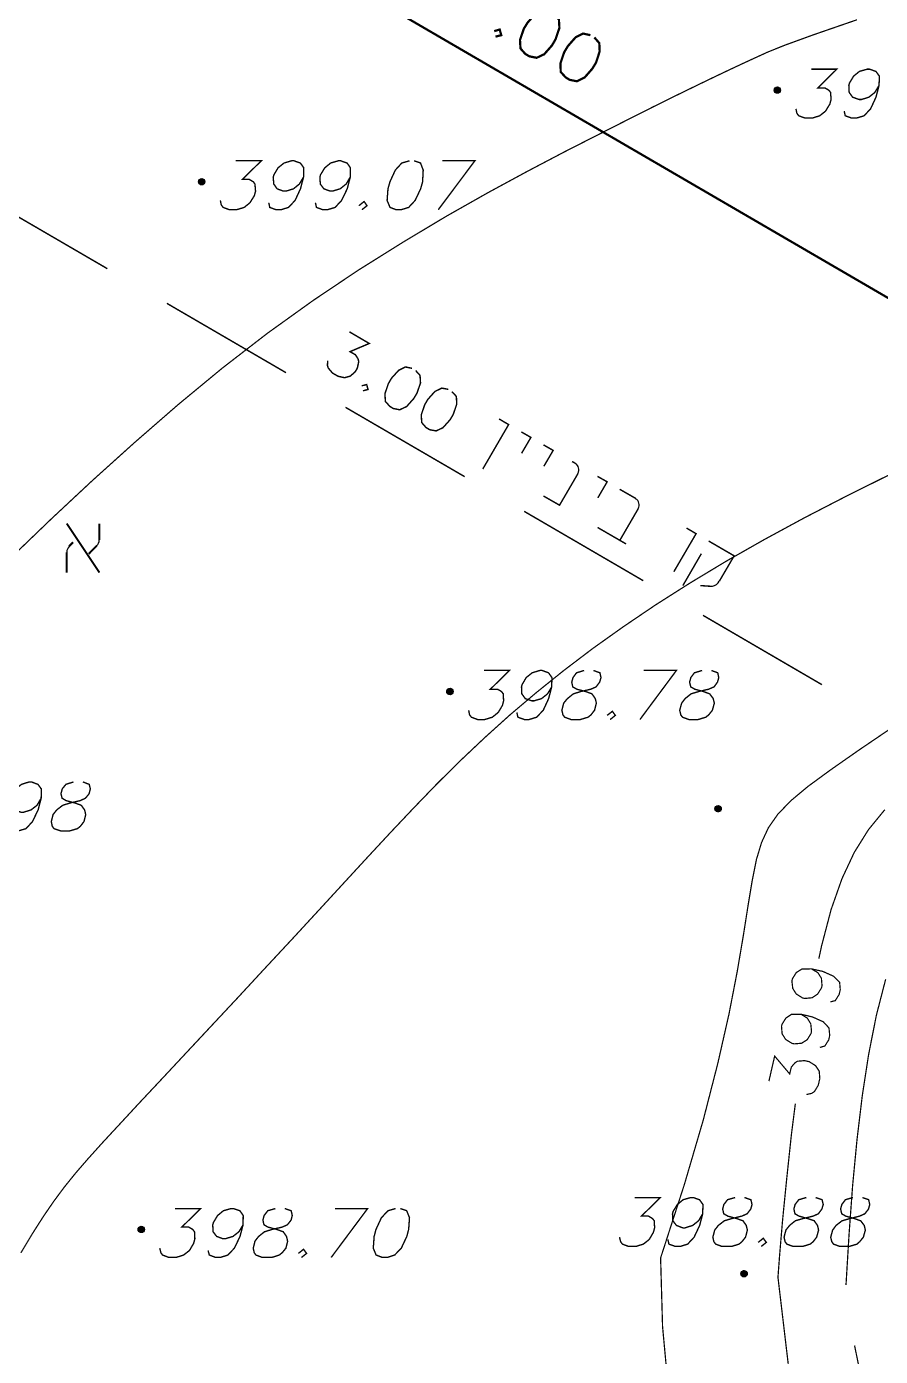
# Model space of a CAD drawing. Extents: x 489 to 720, y 1028 to 1176.
# Drawn here: x 621.92 to 628.9, y 1138.62 to 1149.49 of the extents above; entities that cross this region are included whole.
import ezdxf

# ---------------------------------------------------------------- set-up
doc = ezdxf.new("R2010")
doc.units = 0
doc.header["$MEASUREMENT"] = 0
for name, color, linetype in [('1501-TOPO', 7, 'Continuous'), ('1506', 7, 'Continuous'), ('1507', 7, 'Continuous'), ('KAV-BINIAN', 7, 'Continuous'), ('M1602', 7, 'Continuous')]:
    doc.layers.add(name, color=color, linetype=linetype)

msp = doc.modelspace()

# ---------------------------------------------------------------- hatches: boundary and pattern name
at = {"layer": '1501-TOPO', "linetype": 'Continuous', "ltscale": 0.045455}
for points in [[(628.033, 1148.982), (628.033, 1148.963), (628.03, 1148.973)], [(628.038, 1148.991), (628.038, 1148.954), (628.033, 1148.982)], [(628.038, 1148.954), (628.033, 1148.982), (628.033, 1148.963)], [(628.046, 1148.997), (628.046, 1148.948), (628.038, 1148.991)], [(628.046, 1148.948), (628.038, 1148.991), (628.038, 1148.954)], [(628.057, 1148.999), (628.057, 1148.946), (628.046, 1148.997)], [(628.057, 1148.946), (628.046, 1148.997), (628.046, 1148.948)], [(628.067, 1148.997), (628.067, 1148.948), (628.057, 1148.999)], [(628.067, 1148.948), (628.057, 1148.999), (628.057, 1148.946)], [(628.075, 1148.991), (628.075, 1148.954), (628.067, 1148.997)], [(628.075, 1148.954), (628.067, 1148.997), (628.067, 1148.948)], [(628.08, 1148.982), (628.08, 1148.963), (628.075, 1148.991)], [(628.08, 1148.963), (628.075, 1148.991), (628.075, 1148.954)], [(628.083, 1148.973), (628.08, 1148.982), (628.08, 1148.963)], [(623.329, 1148.234), (623.329, 1148.214), (623.327, 1148.224)], [(623.335, 1148.243), (623.335, 1148.205), (623.329, 1148.234)], [(623.335, 1148.205), (623.329, 1148.234), (623.329, 1148.214)], [(623.343, 1148.248), (623.343, 1148.199), (623.335, 1148.243)], [(623.343, 1148.199), (623.335, 1148.243), (623.335, 1148.205)], [(623.353, 1148.251), (623.353, 1148.197), (623.343, 1148.248)], [(623.353, 1148.197), (623.343, 1148.248), (623.343, 1148.199)], [(623.363, 1148.248), (623.363, 1148.199), (623.353, 1148.251)], [(623.363, 1148.199), (623.353, 1148.251), (623.353, 1148.197)], [(623.371, 1148.243), (623.371, 1148.205), (623.363, 1148.248)], [(623.371, 1148.205), (623.363, 1148.248), (623.363, 1148.199)], [(623.377, 1148.234), (623.377, 1148.214), (623.371, 1148.243)], [(623.377, 1148.214), (623.371, 1148.243), (623.371, 1148.205)], [(623.379, 1148.224), (623.377, 1148.234), (623.377, 1148.214)], [(625.357, 1144.068), (625.357, 1144.047), (625.355, 1144.057)], [(625.363, 1144.076), (625.363, 1144.038), (625.357, 1144.068)], [(625.363, 1144.038), (625.357, 1144.068), (625.357, 1144.047)], [(625.371, 1144.081), (625.371, 1144.032), (625.363, 1144.076)], [(625.371, 1144.032), (625.363, 1144.076), (625.363, 1144.038)], [(625.382, 1144.084), (625.382, 1144.031), (625.371, 1144.081)], [(625.382, 1144.031), (625.371, 1144.081), (625.371, 1144.032)], [(625.392, 1144.081), (625.392, 1144.032), (625.382, 1144.084)], [(625.392, 1144.032), (625.382, 1144.084), (625.382, 1144.031)], [(625.4, 1144.076), (625.4, 1144.038), (625.392, 1144.081)], [(625.4, 1144.038), (625.392, 1144.081), (625.392, 1144.032)], [(625.405, 1144.068), (625.405, 1144.047), (625.4, 1144.076)], [(625.405, 1144.047), (625.4, 1144.076), (625.4, 1144.038)], [(625.408, 1144.057), (625.405, 1144.068), (625.405, 1144.047)], [(627.549, 1143.11), (627.549, 1143.089), (627.546, 1143.099)], [(627.554, 1143.118), (627.554, 1143.08), (627.549, 1143.11)], [(627.554, 1143.08), (627.549, 1143.11), (627.549, 1143.089)], [(627.563, 1143.123), (627.563, 1143.074), (627.554, 1143.118)], [(627.563, 1143.074), (627.554, 1143.118), (627.554, 1143.08)], [(627.572, 1143.126), (627.572, 1143.072), (627.563, 1143.123)], [(627.572, 1143.072), (627.563, 1143.123), (627.563, 1143.074)], [(627.583, 1143.123), (627.583, 1143.074), (627.572, 1143.126)], [(627.583, 1143.074), (627.572, 1143.126), (627.572, 1143.072)], [(627.592, 1143.118), (627.592, 1143.08), (627.583, 1143.123)], [(627.592, 1143.08), (627.583, 1143.123), (627.583, 1143.074)], [(627.597, 1143.11), (627.597, 1143.089), (627.592, 1143.118)], [(627.597, 1143.089), (627.592, 1143.118), (627.592, 1143.08)], [(627.6, 1143.099), (627.597, 1143.11), (627.597, 1143.089)], [(622.834, 1139.67), (622.834, 1139.651), (622.833, 1139.66)], [(622.84, 1139.679), (622.84, 1139.641), (622.834, 1139.67)], [(622.84, 1139.641), (622.834, 1139.67), (622.834, 1139.651)], [(622.849, 1139.685), (622.849, 1139.636), (622.84, 1139.679)], [(622.849, 1139.636), (622.84, 1139.679), (622.84, 1139.641)], [(622.859, 1139.687), (622.859, 1139.634), (622.849, 1139.685)], [(622.859, 1139.634), (622.849, 1139.685), (622.849, 1139.636)], [(622.869, 1139.685), (622.869, 1139.636), (622.859, 1139.687)], [(622.869, 1139.636), (622.859, 1139.687), (622.859, 1139.634)], [(622.877, 1139.679), (622.877, 1139.641), (622.869, 1139.685)], [(622.877, 1139.641), (622.869, 1139.685), (622.869, 1139.636)], [(622.883, 1139.67), (622.883, 1139.651), (622.877, 1139.679)], [(622.883, 1139.651), (622.877, 1139.679), (622.877, 1139.641)], [(622.885, 1139.66), (622.883, 1139.67), (622.883, 1139.651)], [(627.76, 1139.309), (627.76, 1139.289), (627.758, 1139.298)], [(627.766, 1139.318), (627.766, 1139.28), (627.76, 1139.309)], [(627.766, 1139.28), (627.76, 1139.309), (627.76, 1139.289)], [(627.774, 1139.323), (627.774, 1139.274), (627.766, 1139.318)], [(627.774, 1139.274), (627.766, 1139.318), (627.766, 1139.28)], [(627.784, 1139.326), (627.784, 1139.272), (627.774, 1139.323)], [(627.784, 1139.272), (627.774, 1139.323), (627.774, 1139.274)], [(627.794, 1139.323), (627.794, 1139.274), (627.784, 1139.326)], [(627.794, 1139.274), (627.784, 1139.326), (627.784, 1139.272)], [(627.803, 1139.318), (627.803, 1139.28), (627.794, 1139.323)], [(627.803, 1139.28), (627.794, 1139.323), (627.794, 1139.274)], [(627.809, 1139.309), (627.809, 1139.289), (627.803, 1139.318)], [(627.809, 1139.289), (627.803, 1139.318), (627.803, 1139.28)], [(627.81, 1139.298), (627.809, 1139.309), (627.809, 1139.289)]]:
    msp.add_hatch(color=7, dxfattribs=at).paths.add_polyline_path(points, flags=0)

# ---------------------------------------------------------------- linework, layer by layer
at = {"color": 214, "linetype": 'Continuous', "ltscale": 0.045455, "const_width": 0.0182}
for points in [[(626.2, 1149.614), (626.141, 1149.627), (626.078, 1149.596), (626.015, 1149.523), (625.985, 1149.474), (625.954, 1149.382), (625.958, 1149.313), (625.997, 1149.269), (626.03, 1149.249), (626.09, 1149.237), (626.152, 1149.266), (626.216, 1149.339), (626.245, 1149.389), (626.276, 1149.481), (626.272, 1149.549), (626.233, 1149.595)], [(625.743, 1149.455), (625.788, 1149.468), (625.801, 1149.422), (625.754, 1149.41)], [(626.529, 1149.422), (626.47, 1149.435), (626.408, 1149.404), (626.344, 1149.331), (626.315, 1149.282), (626.284, 1149.19), (626.287, 1149.121), (626.327, 1149.077), (626.36, 1149.057), (626.419, 1149.045), (626.482, 1149.076), (626.545, 1149.148), (626.575, 1149.197), (626.605, 1149.289), (626.602, 1149.357), (626.562, 1149.403)]]:
    msp.add_lwpolyline(points, dxfattribs=at)
at = {"color": 250, "linetype": 'Continuous', "ltscale": 0.045455}
for points, const_width in [([(628.334, 1149.144), (628.543, 1149.144), (628.388, 1148.991), (628.445, 1148.991), (628.478, 1148.972), (628.492, 1148.954), (628.496, 1148.896), (628.486, 1148.859), (628.451, 1148.801), (628.403, 1148.763), (628.341, 1148.744), (628.284, 1148.744), (628.232, 1148.763), (628.217, 1148.782), (628.209, 1148.82)], 0.0112), ([(628.888, 1149.011), (628.854, 1148.954), (628.805, 1148.915), (628.744, 1148.896), (628.725, 1148.896), (628.672, 1148.915), (628.644, 1148.954), (628.641, 1149.011), (628.646, 1149.03), (628.68, 1149.087), (628.728, 1149.126), (628.791, 1149.144), (628.81, 1149.144), (628.862, 1149.126), (628.891, 1149.087), (628.888, 1149.011), (628.863, 1148.915), (628.819, 1148.82), (628.766, 1148.763), (628.703, 1148.744), (628.665, 1148.744), (628.612, 1148.763), (628.603, 1148.801)], 0.0112), ([(623.63, 1148.395), (623.84, 1148.395), (623.685, 1148.243), (623.742, 1148.243), (623.775, 1148.223), (623.788, 1148.205), (623.793, 1148.147), (623.783, 1148.11), (623.747, 1148.052), (623.7, 1148.014), (623.637, 1147.995), (623.58, 1147.995), (623.528, 1148.014), (623.513, 1148.034), (623.505, 1148.071)], 0.0112), ([(624.185, 1148.262), (624.151, 1148.205), (624.103, 1148.166), (624.041, 1148.147), (624.021, 1148.147), (623.969, 1148.166), (623.942, 1148.205), (623.937, 1148.262), (623.943, 1148.281), (623.977, 1148.338), (624.026, 1148.377), (624.087, 1148.395), (624.107, 1148.395), (624.159, 1148.377), (624.187, 1148.338), (624.185, 1148.262), (624.16, 1148.166), (624.116, 1148.071), (624.062, 1148.014), (624, 1147.995), (623.961, 1147.995), (623.909, 1148.014), (623.901, 1148.052)], 0.0112), ([(624.567, 1148.262), (624.533, 1148.205), (624.484, 1148.166), (624.421, 1148.147), (624.403, 1148.147), (624.351, 1148.166), (624.322, 1148.205), (624.319, 1148.262), (624.324, 1148.281), (624.359, 1148.338), (624.407, 1148.377), (624.469, 1148.395), (624.488, 1148.395), (624.541, 1148.377), (624.568, 1148.338), (624.567, 1148.262), (624.542, 1148.166), (624.496, 1148.071), (624.443, 1148.014), (624.38, 1147.995), (624.343, 1147.995), (624.291, 1148.014), (624.282, 1148.052)], 0.0112), ([(625.051, 1148.395), (624.988, 1148.377), (624.935, 1148.319), (624.891, 1148.223), (624.875, 1148.166), (624.868, 1148.071), (624.892, 1148.014), (624.943, 1147.995), (624.982, 1147.995), (625.044, 1148.014), (625.097, 1148.071), (625.142, 1148.166), (625.158, 1148.223), (625.163, 1148.319), (625.141, 1148.377), (625.088, 1148.395)], 0.0112), ([(625.318, 1148.395), (625.585, 1148.395), (625.286, 1147.995)], 0.0112), ([(624.637, 1148.028), (624.68, 1148.062), (624.704, 1148.028), (624.662, 1147.995)], 0.0112), ([(622.25, 1145.43), (622.517, 1145.029)], 0.0158), ([(622.517, 1145.296), (622.517, 1145.43)], 0.0158), ([(622.302, 1145.277), (622.269, 1145.244)], 0.0158), ([(622.43, 1145.182), (622.496, 1145.249)], 0.0158), ([(622.25, 1145.196), (622.25, 1145.029)], 0.0158), ([(625.659, 1144.229), (625.868, 1144.229), (625.712, 1144.076), (625.77, 1144.076), (625.803, 1144.057), (625.817, 1144.038), (625.82, 1143.981), (625.81, 1143.943), (625.776, 1143.886), (625.728, 1143.847), (625.666, 1143.828), (625.608, 1143.828), (625.557, 1143.847), (625.542, 1143.866), (625.534, 1143.904)], 0.0112), ([(626.213, 1144.095), (626.179, 1144.038), (626.13, 1143.999), (626.069, 1143.981), (626.05, 1143.981), (625.997, 1143.999), (625.969, 1144.038), (625.966, 1144.095), (625.971, 1144.114), (626.005, 1144.171), (626.053, 1144.21), (626.116, 1144.229), (626.135, 1144.229), (626.187, 1144.21), (626.215, 1144.171), (626.213, 1144.095), (626.188, 1143.999), (626.144, 1143.904), (626.09, 1143.847), (626.028, 1143.828), (625.99, 1143.828), (625.937, 1143.847), (625.928, 1143.886)], 0.0112), ([(626.478, 1144.229), (626.416, 1144.21), (626.387, 1144.171), (626.377, 1144.134), (626.385, 1144.095), (626.418, 1144.076), (626.49, 1144.057), (626.542, 1144.038), (626.569, 1143.999), (626.578, 1143.962), (626.563, 1143.904), (626.534, 1143.866), (626.51, 1143.847), (626.447, 1143.828), (626.371, 1143.828), (626.319, 1143.847), (626.305, 1143.866), (626.296, 1143.904), (626.311, 1143.962), (626.341, 1143.999), (626.39, 1144.038), (626.451, 1144.057), (626.533, 1144.076), (626.576, 1144.095), (626.605, 1144.134), (626.616, 1144.171), (626.607, 1144.21), (626.554, 1144.229)], 0.0112), ([(626.965, 1144.229), (627.232, 1144.229), (626.934, 1143.828)], 0.0112), ([(627.442, 1144.229), (627.379, 1144.21), (627.35, 1144.171), (627.34, 1144.134), (627.349, 1144.095), (627.382, 1144.076), (627.452, 1144.057), (627.504, 1144.038), (627.533, 1143.999), (627.542, 1143.962), (627.526, 1143.904), (627.496, 1143.866), (627.472, 1143.847), (627.41, 1143.828), (627.334, 1143.828), (627.282, 1143.847), (627.268, 1143.866), (627.259, 1143.904), (627.275, 1143.962), (627.303, 1143.999), (627.352, 1144.038), (627.415, 1144.057), (627.496, 1144.076), (627.54, 1144.095), (627.568, 1144.134), (627.578, 1144.171), (627.57, 1144.21), (627.518, 1144.229)], 0.0112), ([(626.666, 1143.862), (626.709, 1143.895), (626.733, 1143.862), (626.691, 1143.828)], 0.0112), ([(622.041, 1143.185), (622.007, 1143.127), (621.958, 1143.089), (621.896, 1143.07), (621.877, 1143.07), (621.825, 1143.089), (621.796, 1143.127), (621.793, 1143.185), (621.799, 1143.203), (621.833, 1143.261), (621.88, 1143.298), (621.943, 1143.318), (621.962, 1143.318), (622.015, 1143.298), (622.042, 1143.261), (622.041, 1143.185), (622.016, 1143.089), (621.97, 1142.994), (621.917, 1142.936), (621.855, 1142.918), (621.817, 1142.918), (621.765, 1142.936), (621.755, 1142.974)], 0.0112), ([(622.305, 1143.318), (622.243, 1143.298), (622.213, 1143.261), (622.203, 1143.222), (622.212, 1143.185), (622.245, 1143.165), (622.317, 1143.146), (622.369, 1143.127), (622.396, 1143.089), (622.405, 1143.051), (622.391, 1142.994), (622.361, 1142.955), (622.337, 1142.936), (622.275, 1142.918), (622.199, 1142.918), (622.146, 1142.936), (622.132, 1142.955), (622.124, 1142.994), (622.138, 1143.051), (622.168, 1143.089), (622.217, 1143.127), (622.278, 1143.146), (622.36, 1143.165), (622.403, 1143.185), (622.433, 1143.222), (622.443, 1143.261), (622.434, 1143.298), (622.382, 1143.318)], 0.0112), ([(626.892, 1139.921), (627.102, 1139.921), (626.946, 1139.769), (627.004, 1139.769), (627.037, 1139.749), (627.051, 1139.731), (627.054, 1139.673), (627.044, 1139.636), (627.01, 1139.578), (626.962, 1139.54), (626.9, 1139.521), (626.842, 1139.521), (626.791, 1139.54), (626.776, 1139.56), (626.767, 1139.597)], 0.0112), ([(627.447, 1139.788), (627.413, 1139.731), (627.365, 1139.693), (627.303, 1139.673), (627.284, 1139.673), (627.232, 1139.693), (627.203, 1139.731), (627.2, 1139.788), (627.205, 1139.807), (627.24, 1139.864), (627.287, 1139.903), (627.35, 1139.921), (627.369, 1139.921), (627.421, 1139.903), (627.449, 1139.864), (627.447, 1139.788), (627.422, 1139.693), (627.377, 1139.597), (627.324, 1139.54), (627.262, 1139.521), (627.224, 1139.521), (627.171, 1139.54), (627.162, 1139.578)], 0.0112), ([(627.712, 1139.921), (627.65, 1139.903), (627.62, 1139.864), (627.61, 1139.827), (627.619, 1139.788), (627.652, 1139.769), (627.724, 1139.749), (627.776, 1139.731), (627.803, 1139.693), (627.812, 1139.655), (627.797, 1139.597), (627.768, 1139.56), (627.744, 1139.54), (627.682, 1139.521), (627.605, 1139.521), (627.553, 1139.54), (627.538, 1139.56), (627.53, 1139.597), (627.545, 1139.655), (627.575, 1139.693), (627.624, 1139.731), (627.685, 1139.749), (627.767, 1139.769), (627.81, 1139.788), (627.84, 1139.827), (627.85, 1139.864), (627.841, 1139.903), (627.788, 1139.921)], 0.0112), ([(628.294, 1139.921), (628.232, 1139.903), (628.202, 1139.864), (628.192, 1139.827), (628.201, 1139.788), (628.234, 1139.769), (628.305, 1139.749), (628.358, 1139.731), (628.385, 1139.693), (628.394, 1139.655), (628.378, 1139.597), (628.35, 1139.56), (628.325, 1139.54), (628.263, 1139.521), (628.186, 1139.521), (628.135, 1139.54), (628.12, 1139.56), (628.112, 1139.597), (628.127, 1139.655), (628.157, 1139.693), (628.204, 1139.731), (628.267, 1139.749), (628.349, 1139.769), (628.392, 1139.788), (628.421, 1139.827), (628.432, 1139.864), (628.422, 1139.903), (628.37, 1139.921)], 0.0112), ([(628.675, 1139.921), (628.613, 1139.903), (628.584, 1139.864), (628.574, 1139.827), (628.583, 1139.788), (628.616, 1139.769), (628.686, 1139.749), (628.738, 1139.731), (628.767, 1139.693), (628.776, 1139.655), (628.76, 1139.597), (628.73, 1139.56), (628.707, 1139.54), (628.644, 1139.521), (628.568, 1139.521), (628.516, 1139.54), (628.502, 1139.56), (628.493, 1139.597), (628.509, 1139.655), (628.537, 1139.693), (628.586, 1139.731), (628.649, 1139.749), (628.729, 1139.769), (628.772, 1139.788), (628.802, 1139.827), (628.812, 1139.864), (628.803, 1139.903), (628.752, 1139.921)], 0.0112), ([(623.135, 1139.831), (623.345, 1139.831), (623.19, 1139.679), (623.247, 1139.679), (623.28, 1139.66), (623.294, 1139.641), (623.297, 1139.584), (623.287, 1139.546), (623.253, 1139.488), (623.205, 1139.451), (623.143, 1139.431), (623.085, 1139.431), (623.033, 1139.451), (623.019, 1139.47), (623.01, 1139.507)], 0.0112), ([(623.691, 1139.698), (623.657, 1139.641), (623.608, 1139.603), (623.545, 1139.584), (623.527, 1139.584), (623.475, 1139.603), (623.446, 1139.641), (623.443, 1139.698), (623.449, 1139.718), (623.483, 1139.774), (623.53, 1139.813), (623.593, 1139.831), (623.612, 1139.831), (623.665, 1139.813), (623.692, 1139.774), (623.691, 1139.698), (623.666, 1139.603), (623.62, 1139.507), (623.567, 1139.451), (623.505, 1139.431), (623.467, 1139.431), (623.415, 1139.451), (623.405, 1139.488)], 0.0112), ([(623.955, 1139.831), (623.893, 1139.813), (623.863, 1139.774), (623.853, 1139.736), (623.862, 1139.698), (623.895, 1139.679), (623.967, 1139.66), (624.019, 1139.641), (624.046, 1139.603), (624.055, 1139.564), (624.041, 1139.507), (624.011, 1139.47), (623.987, 1139.451), (623.925, 1139.431), (623.849, 1139.431), (623.796, 1139.451), (623.782, 1139.47), (623.774, 1139.507), (623.788, 1139.564), (623.818, 1139.603), (623.866, 1139.641), (623.928, 1139.66), (624.01, 1139.679), (624.053, 1139.698), (624.083, 1139.736), (624.093, 1139.774), (624.084, 1139.813), (624.032, 1139.831)], 0.0112), ([(624.442, 1139.831), (624.709, 1139.831), (624.411, 1139.431)], 0.0112), ([(624.937, 1139.831), (624.875, 1139.813), (624.821, 1139.755), (624.777, 1139.66), (624.762, 1139.603), (624.755, 1139.507), (624.778, 1139.451), (624.83, 1139.431), (624.868, 1139.431), (624.93, 1139.451), (624.984, 1139.507), (625.029, 1139.603), (625.044, 1139.66), (625.051, 1139.755), (625.028, 1139.813), (624.976, 1139.831)], 0.0112), ([(627.9, 1139.554), (627.942, 1139.588), (627.967, 1139.554), (627.925, 1139.521)], 0.0112), ([(624.143, 1139.464), (624.185, 1139.498), (624.21, 1139.464), (624.168, 1139.431)], 0.0112)]:
    msp.add_lwpolyline(points, dxfattribs=dict(at, const_width=const_width))
at = {"color": 240, "linetype": 'Continuous', "ltscale": 0.045455, "const_width": 0.0118}
for points in [[(624.56, 1146.997), (624.722, 1146.902), (624.565, 1146.835), (624.609, 1146.81), (624.63, 1146.777), (624.636, 1146.754), (624.625, 1146.701), (624.608, 1146.671), (624.567, 1146.635), (624.52, 1146.622), (624.467, 1146.634), (624.422, 1146.66), (624.387, 1146.701), (624.38, 1146.723), (624.383, 1146.762)], [(625.071, 1146.699), (625.018, 1146.71), (624.962, 1146.682), (624.904, 1146.618), (624.878, 1146.573), (624.85, 1146.49), (624.854, 1146.428), (624.89, 1146.388), (624.919, 1146.37), (624.972, 1146.36), (625.028, 1146.387), (625.086, 1146.452), (625.112, 1146.496), (625.141, 1146.579), (625.137, 1146.641), (625.101, 1146.681)], [(624.66, 1146.556), (624.701, 1146.566), (624.712, 1146.526), (624.671, 1146.515)], [(625.368, 1146.527), (625.315, 1146.537), (625.259, 1146.51), (625.201, 1146.445), (625.175, 1146.401), (625.147, 1146.318), (625.151, 1146.255), (625.186, 1146.215), (625.216, 1146.197), (625.269, 1146.187), (625.325, 1146.214), (625.383, 1146.279), (625.409, 1146.323), (625.437, 1146.406), (625.434, 1146.469), (625.397, 1146.509)], [(625.783, 1146.285), (625.861, 1146.239), (625.65, 1145.876)], [(625.965, 1146.179), (626.043, 1146.134), (625.967, 1146.004)], [(626.146, 1146.073), (626.225, 1146.028), (626.149, 1145.898)], [(626.407, 1145.922), (626.38, 1145.937)], [(626.146, 1145.655), (626.277, 1145.58), (626.428, 1145.839)], [(626.587, 1145.816), (626.666, 1145.771), (626.59, 1145.64)], [(626.9, 1145.635), (626.769, 1145.71)], [(626.77, 1145.293), (626.921, 1145.553)], [(626.588, 1145.398), (626.821, 1145.263)], [(627.315, 1145.393), (627.393, 1145.347), (627.211, 1145.036)], [(627.583, 1144.959), (627.704, 1145.166), (627.496, 1145.287)], [(627.285, 1144.923), (627.436, 1145.184)], [(627.427, 1144.923), (627.528, 1144.916)]]:
    msp.add_lwpolyline(points, dxfattribs=at)
at = {"color": 240, "linetype": 'Continuous', "ltscale": 0.045455}
for centre, radius, start, end in [((626.376, 1145.87), 0.0591, 329.7931, 419.7876), ((626.869, 1145.582), 0.0591, 329.7931, 419.7876), ((627.505, 1145.004), 0.0898, 284.7931, 329.7931), ((627.505, 1145.004), 0.0898, 284.7931, 329.7931)]:
    msp.add_arc(centre, radius, start, end, dxfattribs=at)
at = {"color": 250, "linetype": 'Continuous', "ltscale": 0.045455}
for centre, start, end in [((622.316, 1145.196), 135, 180), ((622.316, 1145.196), 135, 180), ((622.45, 1145.296), 315.0055, 360.0055), ((622.45, 1145.296), 315.0055, 360.0055)]:
    msp.add_arc(centre, 0.0659, start, end, dxfattribs=at)
at = {"layer": '1501-TOPO', "color": 7, "linetype": 'Continuous', "ltscale": 0.045455, "const_width": 0.0112}
for points in [[(628.032, 1148.973), (628.082, 1148.973)], [(623.328, 1148.224), (623.378, 1148.224)], [(625.357, 1144.057), (625.407, 1144.057)], [(627.547, 1143.099), (627.597, 1143.099)], [(622.834, 1139.66), (622.884, 1139.66)], [(627.759, 1139.298), (627.809, 1139.298)]]:
    msp.add_lwpolyline(points, dxfattribs=at)
at = {"layer": '1501-TOPO', "color": 7, "linetype": 'Continuous', "ltscale": 0.045455}
for points in [[(628.033, 1148.982), (628.033, 1148.963), (628.03, 1148.973)], [(628.038, 1148.991), (628.038, 1148.954), (628.033, 1148.982)], [(628.038, 1148.954), (628.033, 1148.982), (628.033, 1148.963)], [(628.046, 1148.997), (628.046, 1148.948), (628.038, 1148.991)], [(628.046, 1148.948), (628.038, 1148.991), (628.038, 1148.954)], [(628.057, 1148.999), (628.057, 1148.946), (628.046, 1148.997)], [(628.057, 1148.946), (628.046, 1148.997), (628.046, 1148.948)], [(628.067, 1148.997), (628.067, 1148.948), (628.057, 1148.999)], [(628.067, 1148.948), (628.057, 1148.999), (628.057, 1148.946)], [(628.075, 1148.991), (628.075, 1148.954), (628.067, 1148.997)], [(628.075, 1148.954), (628.067, 1148.997), (628.067, 1148.948)], [(628.08, 1148.982), (628.08, 1148.963), (628.075, 1148.991)], [(628.08, 1148.963), (628.075, 1148.991), (628.075, 1148.954)], [(628.083, 1148.973), (628.08, 1148.982), (628.08, 1148.963)], [(623.329, 1148.234), (623.329, 1148.214), (623.327, 1148.224)], [(623.335, 1148.243), (623.335, 1148.205), (623.329, 1148.234)], [(623.335, 1148.205), (623.329, 1148.234), (623.329, 1148.214)], [(623.343, 1148.248), (623.343, 1148.199), (623.335, 1148.243)], [(623.343, 1148.199), (623.335, 1148.243), (623.335, 1148.205)], [(623.353, 1148.251), (623.353, 1148.197), (623.343, 1148.248)], [(623.353, 1148.197), (623.343, 1148.248), (623.343, 1148.199)], [(623.363, 1148.248), (623.363, 1148.199), (623.353, 1148.251)], [(623.363, 1148.199), (623.353, 1148.251), (623.353, 1148.197)], [(623.371, 1148.243), (623.371, 1148.205), (623.363, 1148.248)], [(623.371, 1148.205), (623.363, 1148.248), (623.363, 1148.199)], [(623.377, 1148.234), (623.377, 1148.214), (623.371, 1148.243)], [(623.377, 1148.214), (623.371, 1148.243), (623.371, 1148.205)], [(623.379, 1148.224), (623.377, 1148.234), (623.377, 1148.214)], [(625.357, 1144.068), (625.357, 1144.047), (625.355, 1144.057)], [(625.363, 1144.076), (625.363, 1144.038), (625.357, 1144.068)], [(625.363, 1144.038), (625.357, 1144.068), (625.357, 1144.047)], [(625.371, 1144.081), (625.371, 1144.032), (625.363, 1144.076)], [(625.371, 1144.032), (625.363, 1144.076), (625.363, 1144.038)], [(625.382, 1144.084), (625.382, 1144.031), (625.371, 1144.081)], [(625.382, 1144.031), (625.371, 1144.081), (625.371, 1144.032)], [(625.392, 1144.081), (625.392, 1144.032), (625.382, 1144.084)], [(625.392, 1144.032), (625.382, 1144.084), (625.382, 1144.031)], [(625.4, 1144.076), (625.4, 1144.038), (625.392, 1144.081)], [(625.4, 1144.038), (625.392, 1144.081), (625.392, 1144.032)], [(625.405, 1144.068), (625.405, 1144.047), (625.4, 1144.076)], [(625.405, 1144.047), (625.4, 1144.076), (625.4, 1144.038)], [(625.408, 1144.057), (625.405, 1144.068), (625.405, 1144.047)], [(627.549, 1143.11), (627.549, 1143.089), (627.546, 1143.099)], [(627.554, 1143.118), (627.554, 1143.08), (627.549, 1143.11)], [(627.554, 1143.08), (627.549, 1143.11), (627.549, 1143.089)], [(627.563, 1143.123), (627.563, 1143.074), (627.554, 1143.118)], [(627.563, 1143.074), (627.554, 1143.118), (627.554, 1143.08)], [(627.572, 1143.126), (627.572, 1143.072), (627.563, 1143.123)], [(627.572, 1143.072), (627.563, 1143.123), (627.563, 1143.074)], [(627.583, 1143.123), (627.583, 1143.074), (627.572, 1143.126)], [(627.583, 1143.074), (627.572, 1143.126), (627.572, 1143.072)], [(627.592, 1143.118), (627.592, 1143.08), (627.583, 1143.123)], [(627.592, 1143.08), (627.583, 1143.123), (627.583, 1143.074)], [(627.597, 1143.11), (627.597, 1143.089), (627.592, 1143.118)], [(627.597, 1143.089), (627.592, 1143.118), (627.592, 1143.08)], [(627.6, 1143.099), (627.597, 1143.11), (627.597, 1143.089)], [(622.834, 1139.67), (622.834, 1139.651), (622.833, 1139.66)], [(622.84, 1139.679), (622.84, 1139.641), (622.834, 1139.67)], [(622.84, 1139.641), (622.834, 1139.67), (622.834, 1139.651)], [(622.849, 1139.685), (622.849, 1139.636), (622.84, 1139.679)], [(622.849, 1139.636), (622.84, 1139.679), (622.84, 1139.641)], [(622.859, 1139.687), (622.859, 1139.634), (622.849, 1139.685)], [(622.859, 1139.634), (622.849, 1139.685), (622.849, 1139.636)], [(622.869, 1139.685), (622.869, 1139.636), (622.859, 1139.687)], [(622.869, 1139.636), (622.859, 1139.687), (622.859, 1139.634)], [(622.877, 1139.679), (622.877, 1139.641), (622.869, 1139.685)], [(622.877, 1139.641), (622.869, 1139.685), (622.869, 1139.636)], [(622.883, 1139.67), (622.883, 1139.651), (622.877, 1139.679)], [(622.883, 1139.651), (622.877, 1139.679), (622.877, 1139.641)], [(622.885, 1139.66), (622.883, 1139.67), (622.883, 1139.651)], [(627.76, 1139.309), (627.76, 1139.289), (627.758, 1139.298)], [(627.766, 1139.318), (627.766, 1139.28), (627.76, 1139.309)], [(627.766, 1139.28), (627.76, 1139.309), (627.76, 1139.289)], [(627.774, 1139.323), (627.774, 1139.274), (627.766, 1139.318)], [(627.774, 1139.274), (627.766, 1139.318), (627.766, 1139.28)], [(627.784, 1139.326), (627.784, 1139.272), (627.774, 1139.323)], [(627.784, 1139.272), (627.774, 1139.323), (627.774, 1139.274)], [(627.794, 1139.323), (627.794, 1139.274), (627.784, 1139.326)], [(627.794, 1139.274), (627.784, 1139.326), (627.784, 1139.272)], [(627.803, 1139.318), (627.803, 1139.28), (627.794, 1139.323)], [(627.803, 1139.28), (627.794, 1139.323), (627.794, 1139.274)], [(627.809, 1139.309), (627.809, 1139.289), (627.803, 1139.318)], [(627.809, 1139.289), (627.803, 1139.318), (627.803, 1139.28)], [(627.81, 1139.298), (627.809, 1139.309), (627.809, 1139.289)]]:
    msp.add_lwpolyline(points, dxfattribs=at)
for centre in [(628.057, 1148.973), (623.353, 1148.224), (625.382, 1144.057), (627.572, 1143.099), (622.859, 1139.66), (627.784, 1139.298)]:
    msp.add_circle(centre, 0.0261, dxfattribs=at)
at = {"layer": '1506', "color": 13, "linetype": 'Continuous', "ltscale": 0.045455, "const_width": 0.01}
for points in [[(621.875, 1139.468), (621.971, 1139.628), (622.059, 1139.766), (622.144, 1139.89), (622.23, 1140.006), (622.322, 1140.12), (622.425, 1140.239), (622.543, 1140.37), (622.682, 1140.52), (622.843, 1140.694), (623.025, 1140.888), (623.222, 1141.099), (623.432, 1141.324), (623.649, 1141.556), (623.869, 1141.794), (624.088, 1142.029), (624.302, 1142.261), (624.507, 1142.484), (624.704, 1142.698), (624.897, 1142.906), (625.087, 1143.107), (625.277, 1143.304), (625.47, 1143.495), (625.668, 1143.682), (625.872, 1143.866), (626.087, 1144.048), (626.312, 1144.229), (626.549, 1144.409), (626.799, 1144.587), (627.062, 1144.765), (627.342, 1144.943), (627.637, 1145.121), (627.95, 1145.299), (628.28, 1145.478), (628.625, 1145.656), (628.977, 1145.831)], [(627.167, 1138.347), (627.119, 1138.865), (627.103, 1139.427), (627.297, 1140.027), (627.452, 1140.556), (627.571, 1141.02), (627.662, 1141.422), (627.729, 1141.768), (627.779, 1142.062), (627.818, 1142.31), (627.852, 1142.514), (627.886, 1142.684), (627.928, 1142.823), (627.984, 1142.944), (628.061, 1143.054), (628.167, 1143.164), (628.307, 1143.281), (628.49, 1143.415), (628.72, 1143.576), (629.003, 1143.768)], [(628.618, 1139.207), (628.643, 1139.621), (628.672, 1140.018), (628.708, 1140.395), (628.751, 1140.753), (628.803, 1141.091), (628.866, 1141.41), (628.942, 1141.705)], [(628.766, 1138.33), (628.688, 1138.711)]]:
    msp.add_lwpolyline(points, dxfattribs=at)
at = {"layer": '1507', "color": 18, "linetype": 'Continuous', "ltscale": 0.045455, "const_width": 0.01}
for points in [[(621.808, 1145.164), (622.125, 1145.469), (622.458, 1145.78), (622.803, 1146.091), (623.159, 1146.401), (623.522, 1146.701), (623.891, 1146.986), (624.263, 1147.253), (624.634, 1147.502), (625, 1147.731), (625.354, 1147.943), (625.695, 1148.136), (626.018, 1148.311), (626.317, 1148.468), (626.588, 1148.606), (626.828, 1148.728), (627.04, 1148.835), (627.226, 1148.927), (627.388, 1149.006), (627.533, 1149.076), (627.659, 1149.136), (627.772, 1149.189), (627.876, 1149.237), (627.979, 1149.284), (628.121, 1149.341), (628.349, 1149.424), (628.708, 1149.548)], [(628.396, 1141.873), (628.418, 1141.976), (628.496, 1142.274), (628.585, 1142.527), (628.685, 1142.741), (628.801, 1142.927), (628.935, 1143.091)], [(628.336, 1141.79), (628.388, 1141.759), (628.417, 1141.713), (628.422, 1141.653), (628.418, 1141.635), (628.386, 1141.584), (628.341, 1141.554), (628.28, 1141.548), (628.262, 1141.553), (628.211, 1141.585), (628.183, 1141.63), (628.176, 1141.69), (628.18, 1141.709), (628.212, 1141.76), (628.258, 1141.789), (628.336, 1141.79), (628.429, 1141.769), (628.518, 1141.729), (628.566, 1141.679), (628.571, 1141.619), (628.562, 1141.581), (628.53, 1141.53), (628.49, 1141.52)], [(628.251, 1141.419), (628.302, 1141.387), (628.33, 1141.341), (628.336, 1141.281), (628.333, 1141.263), (628.301, 1141.211), (628.255, 1141.182), (628.195, 1141.177), (628.177, 1141.181), (628.125, 1141.213), (628.096, 1141.259), (628.091, 1141.319), (628.095, 1141.337), (628.127, 1141.388), (628.172, 1141.418), (628.251, 1141.419), (628.344, 1141.397), (628.433, 1141.357), (628.479, 1141.307), (628.485, 1141.247), (628.477, 1141.21), (628.445, 1141.159), (628.404, 1141.148)], [(627.988, 1140.872), (628.035, 1141.077), (628.158, 1140.931), (628.171, 1140.987), (628.199, 1141.02), (628.221, 1141.035), (628.28, 1141.04), (628.318, 1141.031), (628.369, 1140.999), (628.399, 1140.954), (628.404, 1140.894), (628.391, 1140.838), (628.36, 1140.787), (628.337, 1140.772), (628.295, 1140.763)], [(628.062, 1139.269), (628.076, 1139.456), (628.099, 1139.728), (628.132, 1140.061), (628.172, 1140.437), (628.204, 1140.688)], [(628.166, 1138.39), (628.062, 1139.269)]]:
    msp.add_lwpolyline(points, dxfattribs=at)
at = {"layer": 'KAV-BINIAN', "color": 1, "linetype": 'Continuous', "ltscale": 0.045455, "const_width": 0.0118}
for points in [[(621.608, 1148.08), (622.582, 1147.513)], [(623.068, 1147.23), (624.042, 1146.663)], [(624.528, 1146.38), (625.502, 1145.813)], [(625.988, 1145.53), (626.961, 1144.963)], [(627.449, 1144.68), (628.421, 1144.113)]]:
    msp.add_lwpolyline(points, dxfattribs=at)
at = {"layer": 'M1602', "color": 214, "linetype": 'Continuous', "ltscale": 0.045455, "const_width": 0.0182}
msp.add_lwpolyline([(615.711, 1154.989), (637.341, 1142.395)], dxfattribs=at)

doc.saveas('drawing.dxf')
